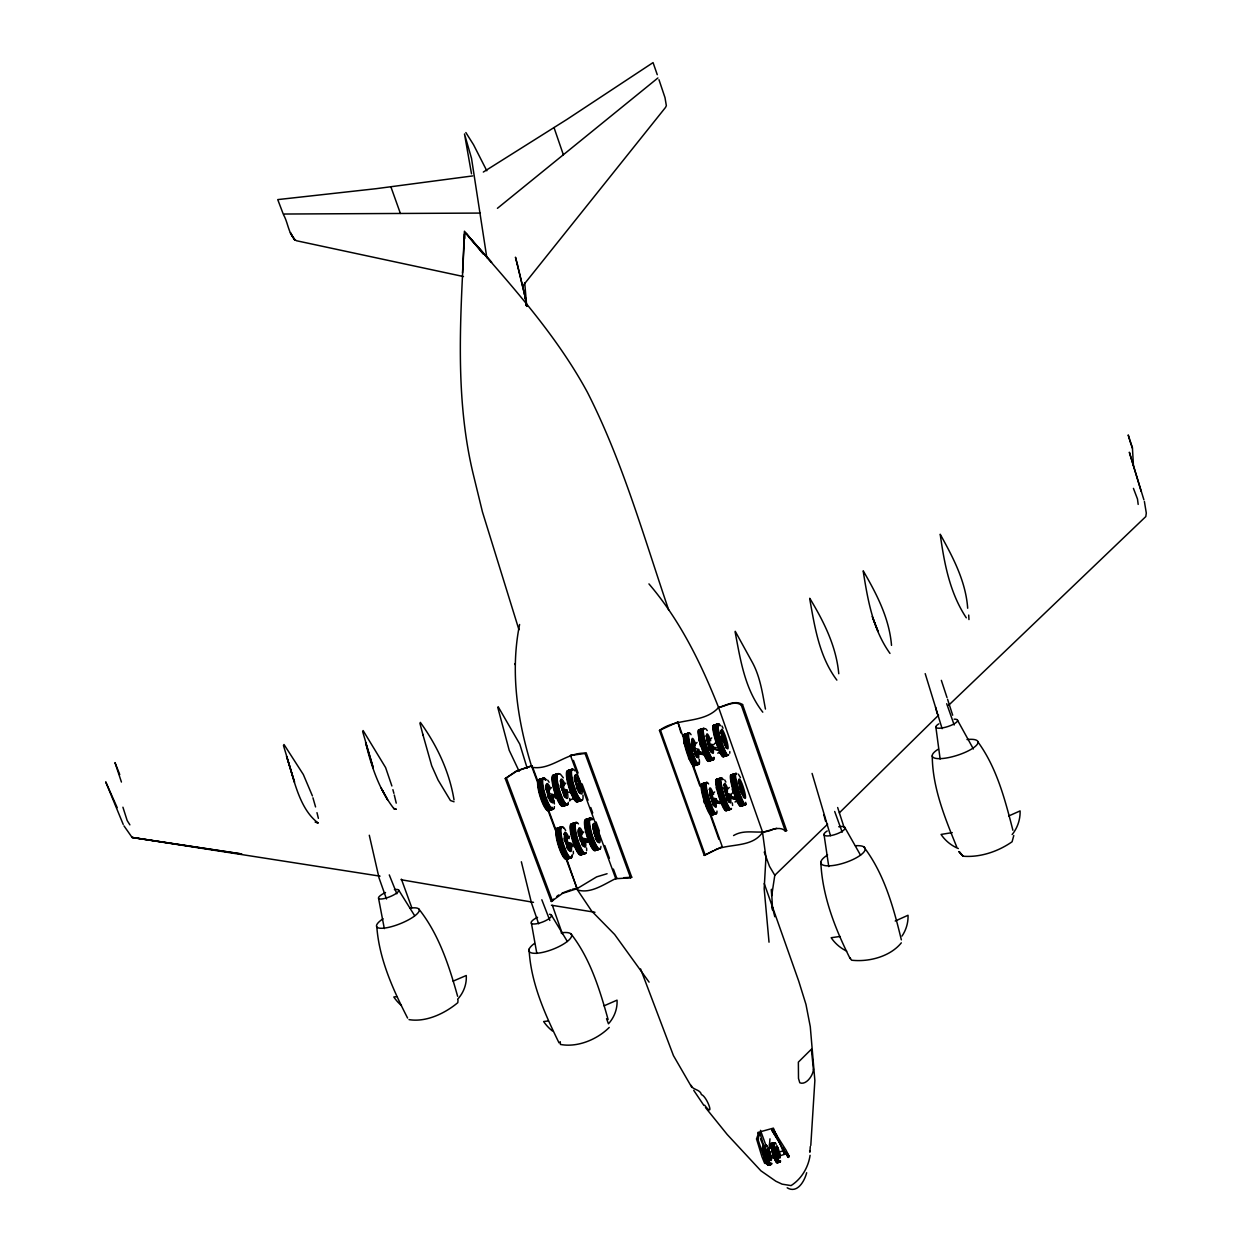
<?xml version="1.0" encoding="UTF-8"?>
<svg xmlns="http://www.w3.org/2000/svg" width="1252" height="1252" viewBox="0 0 1252 1252"><rect width="100%" height="100%" fill="white"/><g stroke="black" fill="none" stroke-linecap="round" stroke-linejoin="round"><path stroke-width="1.5" d="M932.255 755.864C932.474 787.633 944.9 817.838 956.7 846.853M1013.791 835.507L1012.086 841.767C998.079 851.563 980.253 857.573 963.085 856.227L959.11 851.657L963.085 856.227M729.76 753.235L729.822 751.607M649.084 982.131L614.638 934.477L591.664 911.049L577.469 889.922L566.702 858.888M462.536 272.936L464.429 231.197L483.256 254.093M464.727 238.443L464.57 233.905C460.783 313.642 454.288 394.896 473.053 473.397L482.458 511.943L518.954 629.756M457.997 1000.066L457.809 1002.664C444.804 1013.51 426.056 1022.43 409.013 1019.629M779.511 1155.94L784.456 1154.36L784.66 1151.746M810.279 1146.566L809.887 1152.216L809.606 1150.682M776.443 1148.35L777.007 1149.759M776.819 1150.885L776.772 1149.493L777.226 1150.729M777.351 1149.148L776.913 1147.896L776.96 1149.289M768.916 1157.192L768.055 1153.295M768.603 1151.558C767.053 1148.835 770.309 1153.671 768.305 1151.073M770.356 1147.552L769.417 1144.97L769.98 1138.835M767.899 1151.637C766.991 1148.053 769.417 1154.813 768.29 1151.543M810.795 1145.455L814.864 1080.507L810.279 1026.671L805.975 1004.433L798.745 981.192L764.236 883.583M571.444 754.94L570.489 755.488L615.796 878.716L630.585 877.808L631.728 877.229L586.343 753.266C566.843 751.529 551.256 770.778 531.865 767.257C517.577 721.23 509.971 672.246 519.596 624.466M514.838 664.515L514.948 663.607M531.865 767.257L532.084 765.739L516.466 770.903L505.26 778.587L551.303 901.487L562.571 893.349L577.125 888.638L596.672 876.869L607.079 873.724M827.635 824.176L774.8 875.273L771.686 895.79L771.482 889.311L772.594 910.22M691.214 1085.374C692.419 1090.116 700.15 1089.052 701.433 1094.624C706.926 1096.22 715.487 1119.679 704.673 1105.234M739.196 785.63C739.478 776.177 740.214 789.73 740.057 784.566M810.091 1155.314C808.276 1167.506 801.483 1178.93 791.045 1185.597L782.124 1184.157L775.911 1181.262L760.919 1170.823L727.193 1134.484L705.439 1107.519M727.459 798.103L728.288 800.419L727.835 799.48M727.068 790.591L727.568 791.045M725.8 792.892L725.049 787.445M724.595 786.506L725.002 789.402L724.235 788.29M119.754 774.565L114.981 762.593L121.428 782.046M713.765 801.233C712.122 798.291 715.174 807.884 714.063 802.861M725.377 743.86L726.676 745.91L725.784 743.391L725.111 744.345L724.517 742.123L726.144 746.051L725.08 741.92L725.69 745.91M710.964 798.792L711.527 799.277M710.713 793.737L709.884 791.42M719.947 753.219L719.477 752.749M722.028 734.392L722.576 734.814M709.602 792.766L710.322 795.536M711.167 748.915C712.263 753.438 709.712 745.754 711.136 749.212M710.009 748.148L710.745 750.918L710.51 749.103C713.03 755.003 708.209 743.015 710.526 748.226M707.803 739.791L707.396 738.57L708.069 741.137L707.067 737.021L707.537 737.991M695.768 750.981C697.833 761.482 696.347 749.604 695.674 753.454M693.138 744.33L694.124 745.676M695.846 752.765L693.577 747.882L692.888 742.53M693.984 744.643L691.824 741.7L692.779 744.408M1133.436 465.666L1132.434 447.762L1128.193 434.945L1129.523 439.624M758.618 1132.966L756.537 1138.96L761.983 1156.801L764.659 1163.327L766.005 1163.515L757.898 1139.163L759.964 1133.154L758.618 1132.966L759.244 1135.329M597.986 838.026C595.936 836.054 598.55 842.377 597.658 838.355M806.664 1172.733C804.598 1180.871 797.477 1193.97 787.179 1187.804M582.149 842.001L582.822 844.756L582.665 842.909M579.926 838.793L580.772 841.094L580.271 840.186M580.302 833.19C576.812 827.885 579.41 836.446 579.958 831.829M578.753 832.783L579.426 835.538L579.253 833.691M568.58 844.458L568.737 846.305M566.64 844.99L565.779 842.706L566.295 843.613M564.996 835.741L565.701 836.179M576.28 785.489L577.125 787.805L576.609 786.866M574.918 779.933L575.763 782.25L575.247 781.311M575.748 777.836L576.014 780.622L575.028 777.946L575.92 779.573M562.915 791.812L562.054 789.511L562.571 790.435M560.708 783.971L561.381 786.71M561.272 782.641L562.038 786.397L561.898 784.722M776.647 828.261L762.531 832.345C752.108 847.901 729.775 843.269 715.048 849.873M549.8 797.696L550.473 800.451L550.504 797.587L551.13 800.138L550.645 799.277M547.5 794.394L548.36 796.71L547.828 795.771M549.784 796.209L547.547 789.167M548.642 788.666C543.399 782.625 552.038 794.253 548.783 788.854C548 783.768 546.764 789.887 547.672 790.857M546.169 788.854L547.218 790.716M547.14 786.647L547.28 788.463M1138.178 504.415L1137.489 499.016L1133.436 488.374M733.562 835.553C746.395 827.901 760.48 835.679 773.016 829.34C777.132 828.229 782.14 827.65 785.333 831.093L786.647 830.639L742.561 704.563C735.206 699.68 726.003 705.455 718.585 707.49C703.405 724.313 676.894 717.255 659.475 730.448L704.25 855.398L722.247 846.634L710.479 813.643M901.315 942.85C890.188 956.622 868.825 962.193 851.579 960.206L849.998 957.717M522.851 285.863L665.532 107.406L666.346 105.669L665 97.64L658.975 79.721M609.223 1027.454C597.157 1039.536 577.454 1047.689 560.458 1044.45L560.192 1041.648M551.459 787.602L548.908 790.231L549.706 793.674L553.087 794.472M565.81 783.157L563.243 785.787L564.073 789.23L567.453 790.028M569.519 836.32L566.968 838.95L567.782 842.377L571.147 843.206M583.823 831.954L581.272 834.568L582.086 838.011L585.466 838.84M697.067 742.452L694.484 745.112L695.376 748.555L698.851 749.353M711.746 737.897L709.164 740.558L710.056 744.017L713.562 744.799L716.144 742.123M714.642 791.953L712.075 794.597L712.967 798.056L716.441 798.854M729.274 787.477L726.708 790.122L727.615 793.58L731.105 794.394L733.672 791.733M551.303 901.487L553.587 899.155M769.417 1144.97L771.373 1142.998L774.252 1143.624M769.291 1146.378L771.561 1144.218M769.197 1147.38L771.154 1145.423M769.135 1147.943L771.091 1145.971M769.041 1148.96L771.013 1146.988M769.401 1153.515L770.856 1152.043M505.26 778.587L516.919 771.06L532.084 765.739M938.577 715.189L839.341 812.845M948.625 705.283L1145.799 516.575L1146.3 513.085L1144.391 501.473M657.91 77.968L497.42 208.317M772.719 1129.038L786.053 1150.165L789.261 1156.551L788.212 1157.396L771.67 1129.899L772.719 1129.038L777.022 1135.611M774.565 1134.531L775.614 1133.67M556.655 896.557L558.721 894.945M615.796 878.716L616.72 878.121L613.386 869.06M483.319 172.056L566.984 119.394L653.059 62.6L657.269 74.713M704.25 855.398L713.437 850.703M659.475 730.448L677.817 721.981L683.044 736.645M616.72 878.121C604.888 883.568 590.975 894.241 577.469 889.922M570.489 755.488L586.343 753.266M895.211 921.034L908.029 915.259A32.223 29.359 -62.4 0 1 902.003 936.073M1008.721 815.975L1020.098 810.905A32.834 29.704 -67.9 0 1 1012.132 834.583M604.059 1005.826L617.048 1000.145A31.66 29.578 -47.3 0 1 608.456 1023.807L606.531 1018.674M453.099 981.145L466.26 975.496A31.77 29.97 -40 0 1 457.716 999.143M562.101 893.13L570.677 889.828M648.943 583.902C679.961 620.163 701.104 663.403 718.585 707.49C725.409 706.378 734.298 700.165 741.247 705.017L742.561 704.563M569.848 799.887L573.228 798.839M780.121 1151.73L783.22 1150.87M472.677 175.922L376.07 188.692L277.741 199.6L283.234 214.029L480.361 213.075M771.232 1158.147L773.846 1157.505M572.43 889.233L577.563 888.106M774.8 875.273L769.51 866.384L764.236 852.111M952.24 832.611L941.05 834.427A33.162 28.201 37.7 0 0 958.343 848.543M840.029 936.465L831.172 937.717A32.474 26.542 40.2 0 0 846.649 951.097M396.774 996.608L393.801 996.983A31.41 22.833 50.3 0 0 401.407 1005.512M548.282 1020.975L543.618 1021.522A31.535 23.6 47.3 0 0 552.398 1030.959M623.715 877.715L631.728 877.229M677.817 721.981L680.978 732.952M736.129 801.437L735.002 801.984M718.867 752.593L717.74 753.156M756.537 1138.96L757.898 1139.163M380.045 876.165L132.086 837.447L123.979 825.866M533.508 902.332L401.125 879.749M551.443 905.227L594.966 912.27M714.751 749.056L718.351 749.807M717.286 750.026L714.047 749.353L712.967 746.333M703.765 754.314L700.165 753.563L698.976 750.214M699.477 753.861L704.328 754.862M731.481 798.072L736.317 799.089M731.418 798.447L736.254 799.465M721.183 803.377L717.599 802.626L716.426 799.308M716.895 802.876L720.119 803.549M463.49 276.551L296.38 240.713C288.476 235.063 288.195 222.731 283.547 214.859M770.09 1155.439L772.249 1155.909M734.877 798.244L736.004 798.494M712.904 746.975L716.379 747.757M698.287 751.497L701.762 752.28M730.354 796.272L733.828 797.086M715.784 800.717L719.243 801.53M718.507 802L721.058 802.595M567.61 791.921L570.975 792.719M553.321 796.335L556.67 797.133M571.288 844.803L574.637 845.616M769.401 1156.269L768.415 1154.407M768.665 1155.111L768.305 1153.718M768.618 1153.264L768.493 1154.641M768.008 1153.702L767.992 1152.388M767.601 1150.885L767.82 1152.341M768.024 1150.823L768.227 1151.746M317.992 822.877C298.852 808.432 293.86 778.228 286.536 756.318L294.517 782.14L283.437 745.409M776.756 1149.962L776.365 1148.46M454.053 801.781L450.438 800.529L438.09 780.059L431.705 765.755L422.8 734.267M129.895 824.865L127.172 820.545L122.915 807.211M393.864 808.589C378.996 789.402 371.187 765.786 365.584 742.405L373.284 767.945L362.626 731.45M567.688 847.807L567.109 845.413M567.829 844.834L565.873 839.544M568.737 846.43C568.173 849.701 566.702 842.737 568.251 846.508M565.309 842.236L565.638 841.422M568.956 844.521L568.064 842.956M566.984 839.216L566.107 837.651M567.625 838.918C565.81 836.962 564.057 835.147 566.671 837.291C565.372 832.111 565.262 842.205 565.622 837.885M564.793 835.82L565.372 838.198L565.278 837.134M581.617 843.191L581.914 842.377M582.618 841.813L583.588 844.458L582.712 842.893M580.944 835.694L580.161 835.178L580.349 837.322L582.117 840.468L581.93 838.339M596.343 839.075L595.764 836.68M593.996 833.472L594.293 832.674M593.792 831.344L593.511 832.157M549.205 798.823L549.534 798.056M593.761 831.156L593.088 828.401L593.98 829.45M593.401 827.071L593.605 829.184M594.95 828.12C594.497 831.281 593.01 824.364 594.543 828.167M547.625 793.737L547.046 791.358M565.2 795.521C565.09 791.342 566.937 796.491 565.419 793.987M561.585 789.01L561.898 788.244M564.855 791.295L565.168 790.528M564.12 791.78L562.148 786.428L562.962 787.007M563.29 786.225L562.383 784.613M561.068 782.688L561.24 784.785M579.911 789.793L579.238 788.713L579.191 791.577L578.518 788.823L579.973 791.358L579.879 790.309L578.111 787.43L578.925 788.932M576.389 784.832L575.404 782.156L576.296 783.783M705.69 728.727L707.239 730.526M785.176 829.419L786.647 830.639M1132.403 448.232L1129.977 441.173M560.239 773.955L563.353 777.836M713.28 802.955L713.249 801.969L714.047 803.581M710.682 797.853L710.04 795.443M713.937 799.825L714.094 799.105M711.512 795.803L710.322 792.657L713.437 802.235M710.776 795.333L711.652 797.821L710.917 796.303M710.729 793.298L711.042 792.626M711.668 795.004L710.15 791.076L710.886 792.579M709.743 791.467L710.056 793.58M727.568 799.058L726.77 797.43M725.581 791.827L726.755 795.583C732.498 807.415 725.409 793.799 728.633 798.62M725.018 791.248L724.861 792.031M726.019 793.079L725.424 790.857M695.314 754.048L694.688 751.654M693.045 748.289L692.419 745.895L692.559 746.928M741.935 794.3L741.607 792.187M743.172 795.443L743.297 794.676M742.952 795.959L742.514 793.048M740.339 789.167L739.384 786.475L740.167 788.118M693.498 743.297L693.452 744.095L692.559 741.591M739.009 782.516L738.868 783.283M709.868 746.677L707.85 741.215L708.444 743.438M711.058 745.973L711.214 745.3M707.443 741.653L707.756 743.735M707.458 739.869L706.644 738.195M889.984 653.419C872.801 629.412 867.808 600.005 863.254 571.538M724.423 744.643L724.094 742.546M721.841 734.987L721.997 734.267M721.528 732.905L721.371 733.625M722.795 734.204L722.827 734.987L721.934 732.467L723.437 736.599L722.639 734.924M468.702 236.957L491.645 262.357L465.979 233.326C509.705 283.594 555.418 333.329 587.407 392.283C622.698 461.628 643.778 536.811 668.756 610.209M836.868 680.118C819.262 656.596 814.77 627.189 809.762 599.066M959.11 851.657L961.599 854.584M418.872 909.062C438.857 934.211 449.077 965.715 457.622 996.295M570.975 933.867C590.334 958.656 599.739 989.659 608.112 1019.566M863.598 846.681C884.225 873.567 893.521 907.403 901.346 939.845M977.968 741.982C996.827 767.852 1005.043 799.668 1012.884 830.232M738.351 774.159L740.464 777.633M762.797 712.185C744.815 689.226 740.433 659.914 735.159 632.119M771.67 1129.899L780.387 1143.655M693.733 1090.351L703.906 1105.453M284.001 744.486L303.344 774.55L312.421 795.943M789.261 1156.551L786.663 1152.513M788.212 1157.396L782.672 1147.74M691.84 1087.425L673.451 1055.624L640.601 968.954M547.703 780.121L549.096 782.265M363.096 730.526L385.616 767.601L391.876 785.974M465.854 132.555L473.522 144.7L486.809 170.773M398.637 890L414.631 915.666M420.343 722.357C437.058 745.597 449.327 771.498 454.022 799.84M551.209 914.852L567.375 941.504M498.139 706.676L519.783 744.142L527.186 768.243M735.237 631.29L752.687 663.012C760.23 677.238 762.515 693.42 765.442 709.055M850.124 958.594C835.084 928.655 822.329 896.041 820.827 862.299M407.589 1018.064C393.003 989.581 379.231 959.22 376.821 926.949M845.131 828.026L860.531 855.179M564.965 838.058L564.449 837.15L565.106 839.904M567.86 846.352L568.377 847.26M568.705 847.964L569.175 848.809L569.05 846.07L569.957 848.512L569.128 847.056M546.498 790.231L547.014 791.17M809.762 598.268C823.8 621.555 836.273 646.251 838.762 673.732M583.354 841.015L582.853 840.108L583.526 842.862M583.714 841.704C585.435 843.879 582.368 836.899 583.698 842.393M966.294 617.815C949.767 592.885 944.258 563.353 940.205 534.244C953.054 557.375 965.761 581.335 967.686 608.237M580.302 832.502C582.023 834.974 579.222 828.12 580.302 832.502C576.859 827.885 583.855 838.214 581.085 833.096M564.668 794.191L564.151 793.267L564.808 796.022M595.138 836.712L594.45 833.957L594.95 834.865M596.656 839.482L597.157 840.389L596.484 837.619M519.189 771.373L509.204 750.308L497.811 707.568M559.034 1042.869C544.62 1013.557 530.676 982.241 529.08 949.157M957.592 720.37L973.383 748.978M597.642 836.649L597.141 835.741L597.001 838.762L596.093 836.305L596.907 837.776M579.379 790.388L579.864 791.264L579.707 789.574M776.788 1151.277L776.6 1150.009M778.963 1155.314L779.151 1156.488L778.963 1155.314C779.62 1159.321 777.069 1151.511 777.868 1154.156M777.508 1153.515L778.9 1155.471M778.556 1155.408L778.478 1156.206M576.671 779.323C576.671 775.098 576.045 782.437 577.532 780.747M578.393 782.469C577.861 788.103 579.238 777.789 578.737 783.095M579.739 787.977L579.222 787.054L579.394 788.854M580.083 788.619C581.836 790.888 578.721 783.768 580.083 789.355M777.32 1149.508C775.724 1147.896 778.603 1150.306 777.429 1149.226M863.191 570.771C876.635 593.949 889.296 618.206 891.518 645.375M381.187 788.056L387.541 799.715L382.142 789.777M724.705 779.918L725.878 782.093M721.888 725.972L723.061 728.241M713.64 802L714.031 803.064M712.92 802.109L713.75 804.426L712.701 800.732M713.186 803.956L713.656 804.879M693.921 749.776L693.436 748.821L693.702 750.621M695.345 752.687L696.065 755.457L695.596 754.486M693.138 744.032L692.7 743.125L693.373 745.691M692.45 744.204L691.98 743.25L692.7 746.02M696.722 752.546C698.256 755.175 695.58 748.164 696.722 752.546A8.952 1.409 72.8 0 1 696.879 757.069M725.565 788.087C725.534 784.754 724.845 788.838 725.644 790.748M728.883 797.43C730.354 799.965 727.709 793.032 728.883 797.43A8.936 1.346 72.9 0 0 728.32 795.177M728.758 798.385C729.165 801.593 729.149 798.839 727.349 796.256M724.971 791.061L724.141 788.729M706.676 738.696L707.505 741.043M710.87 747.413L710.4 746.458L710.682 748.258M706.942 740.495L707.396 741.466M708.616 745.222L708.147 744.267L708.882 747.037M743.359 793.94L742.937 793.064L743.625 795.63L742.53 791.389L742.624 794.018M740.402 789.386L741.137 792.156L740.699 791.217M723.155 741.497L723.625 742.467M739.509 783.846C741.09 787.038 739.76 778.337 740.104 784.456M721.668 735.926L722.122 736.896L721.856 735.096M722.873 739.697L723.703 742.06M725.19 744.564L724.72 743.594L725.002 745.394M389.278 874.913L396.853 893.787M117.187 807.618L105.7 781.858L123.212 824.411M784.456 1154.36L773.407 1128.13L757.82 1132.465L758.9 1135.11M541.819 899.75L549.831 920.439M760.402 1138.741L763.219 1145.439M834.693 811.484L842.205 832.173M946.7 703.718L954.196 725.002M873.02 618.613L878.137 631.603L872.206 616.516M386.492 898.983L379.074 878.043L369.293 835.24M506.497 778.243L552.539 901.158M400.405 213.466L390.859 186.736M548.079 789.042L548.971 790.654L548.892 789.621M568.424 847.244L569.316 848.809L569.222 847.745M549.049 796.726C550.99 802.078 549.675 794.472 549.425 797.305M532.757 767.554L537.515 780.34M548.376 809.574L556.514 831.484M531.615 766.208L537.718 782.641M547.907 810.06L555.387 830.154M565.575 857.573L577.125 888.638M586.515 838.95L587.72 842.236M586.061 839.482L587.157 842.424M562.211 783.799C558.658 778.9 566.217 789.856 563.103 784.425M580.365 833.284L581.257 834.865L581.163 833.801M582.337 838.605L583.213 840.17L583.119 839.106M581.429 841.047C583.401 846.462 582.023 838.777 581.836 841.673M563.572 794.378C561.444 787.586 566.233 798.009 563.791 792.86M554.401 794.942L555.622 798.26M571.882 843.801L572.978 846.743M567.547 837.932L566.733 836.477L566.812 837.463M568.768 842.768L569.597 844.208L569.519 843.222M573.432 760.371L578.095 773.047M582.086 783.924L588.08 800.216M590.741 807.477L592.744 812.908M596.077 821.969L599.395 831.015M604.732 845.507L609.395 858.199M594.669 828.918L595.545 830.499L595.436 829.434M597.032 838.511L597.908 840.092L597.799 839.028M577.782 787.821L578.361 790.215L577.375 787.539M585.185 753.814L630.585 877.808M538.642 923.788L531.458 902.864L521.348 861.767M401.391 879.123L411.783 907.7M778.541 1152.325L778.572 1153.264L777.523 1149.852L778.462 1152.529M776.819 1151.402C778.118 1152.779 777.085 1151.903 776.756 1152.09M760.48 1130.337L766.161 1146.003M769.354 1154.86L769.698 1154.939A5.446 0.939 74.5 0 1 770.324 1159.962A5.446 0.939 74.5 0 1 768.196 1155.831M770.136 1157.881L767.977 1154.516M769.542 1157.521C771.545 1160.651 769.401 1152.685 769.855 1157.599M660.508 730.307L705.283 855.319M693.498 765.974L700.682 786.146M692.747 765.927L699.931 786.084M710.369 815.412L718.867 839.231M709.133 740.527L708.538 738.32L709.43 740.824M728.101 794.128L728.82 795.63L728.68 794.644M708.616 740.104C706.018 732.123 708.147 742.123 707.975 738.586M707.959 739.462L708.444 740.824M709.884 744.909L710.698 746.583L710.541 745.535M706.817 737.475L707.302 738.821M724.36 787.007L724.83 788.337M724.204 787.774L725.064 790.622M709.383 747.115L710.009 749.51L709.211 747.835M726.927 796.663L727.396 798.009M711.59 793.205C713.108 797.446 711.355 790.168 711.59 793.205A8.921 1.409 73 0 0 709.18 789.386M712.779 798.776L713.577 800.388L713.421 799.339M712.764 802.469L711.965 800.842L712.591 803.252M563.353 154.747L554.01 127.563M722.654 738.445L721.856 736.771L722.498 739.165M730.949 794.879L732.138 798.197M718.585 707.49L762.781 832.674M741.247 705.017L785.333 831.093M552.382 905.384L562.367 933.929M812.078 773.423L830.483 835.679M941.347 680.352L947.013 697.567M925.197 673.639L942.13 728.68M837.651 807.509L844.145 827.588M947.576 699.289L952.678 715.205M763.908 1146.253L759.964 1133.154M1141.135 491.332L1129.335 452.222L1143.89 499.798M312.937 797.79L315.567 806.945M392.893 789.652L393.895 793.345M736.426 800.419L736.739 801.609M823.847 814.755L825.584 821.281M726.536 796.194L725.722 793.862L725.988 795.709M419.921 723.265L423.019 735.112M769.244 1153.608L768.759 1152.263L768.947 1153.53M769.354 1156.645L768.9 1155.408L769.792 1157.803M935.557 707.145L937.263 713.859M316.975 812.642L318.384 818.338M774.785 916.714L772.108 905.806L772.359 909.249M702.701 752.562L702.967 753.657M594.262 827.447L594.418 830.843L594.262 829.137M576.28 780.262C576.389 783.079 575.435 779.198 576.64 779.12C579.019 784.425 577.782 777.727 577.438 779.965M565.043 793.298L564.887 791.483L565.481 795.709L565.528 794.754M569.097 845.366L568.518 849.106L567.672 846.822M551.428 798.213C549.972 792.093 550.426 802.172 551.209 799.183M394.286 794.973L396.242 803.142M471.503 173.793L464.492 133.98L471.503 158.253L486.825 257.662M378.589 898.466L384.317 928.593M531.443 923.381L536.842 953.492M526.842 306.286L524.588 293.954L526.716 306.411L524.729 282.842M741.294 791.89L741.466 792.954M728.007 794.879L728.163 795.943M725.315 787.868L725.471 788.932M725.487 792.594L725.644 793.658M707.943 741.247L708.256 743.328M824.004 834.364L828.761 866.587M696.503 754.252L696.66 755.3L695.095 751.231M762.531 832.345L765.942 857.26L764.174 888.732L769.025 942.193M935.854 727.021L940.142 759.025M732.31 802.908L732.592 805.443M597.329 834.051C600.741 838.151 593.777 830.373 597.392 834.74M579.426 785.333C582.728 789.511 575.983 781.655 579.504 786.1M581.022 840.796L581.116 841.86M579.864 836.352C583.322 840.436 576.28 832.69 579.942 837.056M565.826 790.309L565.528 791.014A8.874 1.909 72.9 0 1 565.153 797.43M564.621 793.142L564.715 794.191M561.553 784.034L561.647 785.067M561.804 787.477C563.65 790.92 561.647 786.193 561.084 787.664M565.528 840.734C567.359 843.958 565.356 839.544 564.824 840.921M525.996 305.363L525.746 300.543M548.626 796.444L548.705 797.493M968.704 615.061L968.954 619.568M573.322 851.313L573.385 853.88M569.66 798.494L569.723 801.014M699.211 759.213A16.479 2.614 72.8 0 1 696.081 761.059A16.479 2.614 72.8 0 1 689.116 740.026A16.479 2.614 72.8 0 1 691.073 734.689M694.703 765.035A16.464 2.645 72.8 0 1 686.769 750.652A16.464 2.645 72.8 0 1 685.345 734.689M695.173 764.894A16.464 2.629 72.8 0 1 687.238 750.511A16.464 2.629 72.8 0 1 685.799 734.548M693.749 765.895A16.464 2.645 72.8 0 1 685.689 748.727A16.464 2.645 72.8 0 1 684.875 734.83M695.627 764.753A16.464 2.629 72.8 0 1 687.708 750.355A16.464 2.629 72.8 0 1 686.268 734.408M696.096 764.596A16.464 2.629 72.8 0 1 688.177 750.214A16.464 2.629 72.8 0 1 686.738 734.267M698.413 763.892A16.479 2.614 72.8 0 1 690.509 749.494A16.479 2.614 72.8 0 1 689.054 733.531M698.882 763.736A16.479 2.614 72.8 0 1 690.979 749.338A16.479 2.614 72.8 0 1 689.508 733.39M697.489 764.174A16.479 2.614 72.8 0 1 689.57 749.776A16.479 2.614 72.8 0 1 688.115 733.828M698.068 762.28A16.479 2.614 72.8 0 1 690.697 751.685A16.479 2.614 72.8 0 1 688.584 733.688M696.566 764.456A16.464 2.629 72.8 0 1 688.647 750.073A16.464 2.629 72.8 0 1 687.192 734.11M697.02 764.315A16.464 2.629 72.8 0 1 689.101 749.917A16.464 2.629 72.8 0 1 687.661 733.969M697.661 750.292A10.235 1.612 72.7 0 1 697.207 756.818A10.235 1.612 72.7 0 1 692.137 741.513A10.235 1.612 72.7 0 1 695.236 742.952M696.441 756.865A8.952 1.409 72.8 0 1 694.359 753.094M693.592 751.059A8.952 1.409 72.8 0 1 692.857 748.837M692.215 746.615A8.952 1.409 72.8 0 1 691.714 744.502M691.605 739.948A8.952 1.409 72.8 0 1 694.109 743.954M689.32 759.26A10.219 1.643 72.8 0 1 688.506 757.789M684.234 743.938A10.219 1.643 72.8 0 1 684.093 742.311M723.546 756.13A16.511 2.441 72.7 0 1 715.847 741.638A16.511 2.441 72.7 0 1 714.141 725.737M728.226 754.69A16.511 2.394 72.7 0 1 719.931 738.132A16.511 2.394 72.7 0 1 719.869 725.753M727.756 754.846A16.511 2.41 72.7 0 1 720.072 740.339A16.511 2.41 72.7 0 1 718.335 724.423M728.68 754.549A16.511 2.394 72.7 0 1 720.401 737.991A16.511 2.394 72.7 0 1 720.323 725.597M727.287 754.987A16.511 2.41 72.7 0 1 720.26 742.53A16.511 2.41 72.7 0 1 717.099 724.157M726.379 755.832A16.511 2.41 72.7 0 1 719.133 740.621A16.511 2.41 72.7 0 1 716.629 724.298M724.485 755.848A16.511 2.426 72.7 0 1 716.786 741.356A16.511 2.426 72.7 0 1 715.08 725.44M724.016 755.989A16.511 2.426 72.7 0 1 716.316 741.497A16.511 2.426 72.7 0 1 714.61 725.581M725.424 755.566A16.511 2.426 72.7 0 1 717.725 741.059A16.511 2.426 72.7 0 1 716.019 725.158M724.955 755.707A16.511 2.426 72.7 0 1 717.255 741.2A16.511 2.426 72.7 0 1 715.549 725.299M726.348 755.269A16.511 2.41 72.7 0 1 718.664 740.777A16.511 2.41 72.7 0 1 716.942 724.861M725.894 755.41A16.511 2.426 72.7 0 1 718.194 740.918A16.511 2.426 72.7 0 1 716.473 725.002M720.823 733.547A8.983 1.299 72.7 0 1 722.388 732.655A8.983 1.299 72.7 0 1 726.176 744.079A8.983 1.299 72.7 0 1 725.268 747.006M722.341 739.713A8.983 1.299 72.7 0 1 721.684 737.475M719.399 751.059A10.251 1.518 72.7 0 1 718.742 750.167M714.094 757.35A16.495 2.504 72.7 0 1 706.879 746.677A16.495 2.504 72.7 0 1 704.61 728.695M709.446 758.775A16.479 2.535 72.7 0 1 702.184 748.133A16.479 2.535 72.7 0 1 699.962 730.151M709.915 758.634A16.495 2.535 72.7 0 1 702.654 747.976A16.495 2.535 72.7 0 1 700.431 729.994M708.882 760.653A16.479 2.535 72.7 0 1 701.057 746.223A16.479 2.535 72.7 0 1 699.492 730.292M710.369 758.493A16.495 2.535 72.7 0 1 703.123 747.835A16.495 2.535 72.7 0 1 700.885 729.853M710.745 760.089A16.495 2.52 72.7 0 1 702.935 745.644A16.495 2.52 72.7 0 1 701.355 729.713M713.155 757.632A16.495 2.504 72.7 0 1 705.94 746.959A16.495 2.504 72.7 0 1 703.671 728.993M713.624 757.491A16.495 2.504 72.7 0 1 706.41 746.818A16.495 2.504 72.7 0 1 704.14 728.836M712.138 759.651A16.495 2.52 72.7 0 1 704.344 745.206A16.495 2.52 72.7 0 1 702.748 729.274M712.607 759.51A16.495 2.52 72.7 0 1 704.813 745.065A16.495 2.52 72.7 0 1 703.217 729.133M711.199 759.948A16.495 2.52 72.7 0 1 703.405 745.503A16.495 2.52 72.7 0 1 701.824 729.572M711.668 759.792A16.495 2.52 72.7 0 1 703.874 745.347A16.495 2.52 72.7 0 1 702.278 729.415M712.278 745.769A10.235 1.549 72.7 0 1 711.668 751.842A10.235 1.549 72.7 0 1 706.707 735.8A10.235 1.549 72.7 0 1 710.729 740.73M700.619 746.427A10.235 1.581 72.7 0 1 699.884 743.876M699.305 741.466A10.235 1.581 72.7 0 1 698.929 739.384M711.715 749.776A8.967 1.362 72.7 0 1 710.541 751.56M709.837 750.261A8.967 1.362 72.7 0 1 709.086 748.539M705.94 736.692A8.967 1.362 72.7 0 1 708.726 739.416M710.87 745.863A8.967 1.362 72.7 0 1 711.371 747.945M728.664 801.843A8.936 1.346 72.9 0 1 728.101 801.123M727.412 799.871A8.936 1.346 72.9 0 1 726.676 798.181M723.562 785.333A8.936 1.346 72.9 0 1 726.958 790.779M729.18 799.12A8.936 1.346 72.9 0 1 729.071 802M716.958 811.061A16.417 2.582 73 0 1 712.842 808.839A16.417 2.582 73 0 1 706.613 788.635A16.417 2.582 73 0 1 708.601 783.987M712.247 814.285A16.417 2.614 73 0 1 704.5 800.388A16.417 2.614 73 0 1 702.92 784.049M712.701 814.144A16.417 2.614 73 0 1 704.954 800.231A16.417 2.614 73 0 1 703.374 783.908M711.778 814.426A16.417 2.614 73 0 1 704.031 800.529A16.417 2.614 73 0 1 702.45 784.19M712.717 814.817A16.417 2.598 73 0 1 704.813 798.04A16.417 2.598 73 0 1 703.843 783.768M713.64 813.863A16.417 2.598 73 0 1 705.893 799.95A16.417 2.598 73 0 1 704.297 783.627M715.941 813.158A16.417 2.582 73 0 1 708.225 799.245A16.417 2.582 73 0 1 706.613 782.923M716.41 813.017A16.417 2.582 73 0 1 708.695 799.105A16.417 2.582 73 0 1 707.067 782.782M715.017 813.44A16.417 2.598 73 0 1 707.286 799.527A16.417 2.598 73 0 1 705.69 783.204M715.487 813.299A16.417 2.582 73 0 1 707.756 799.386A16.417 2.582 73 0 1 706.144 783.063M714.094 813.722A16.417 2.598 73 0 1 707.02 801.843A16.417 2.598 73 0 1 703.968 783.173M714.563 813.581A16.417 2.598 73 0 1 707.474 801.703A16.417 2.598 73 0 1 704.422 783.032M715.158 799.512A10.188 1.596 72.9 0 1 714.563 805.897A10.188 1.596 72.9 0 1 709.634 789.934A10.188 1.596 72.9 0 1 713.609 794.504M704.422 803.08A10.188 1.628 73 0 1 703.593 800.576M713.452 805.584A8.921 1.409 73 0 1 712.748 804.332M713.75 799.621A8.921 1.409 73 0 1 714.454 806.46M740.996 805.537A16.448 2.41 72.9 0 1 733.469 791.53A16.448 2.41 72.9 0 1 731.622 775.238M745.691 802.313A16.448 2.379 72.9 0 1 738.821 792.14A16.448 2.379 72.9 0 1 736.27 773.814M745.19 804.269A16.448 2.379 72.9 0 1 737.694 790.247A16.448 2.379 72.9 0 1 735.8 773.955M746.114 803.987A16.448 2.379 72.9 0 1 738.633 789.965A16.448 2.379 72.9 0 1 736.739 773.673M744.721 804.41A16.448 2.379 72.9 0 1 737.225 790.388A16.448 2.379 72.9 0 1 735.347 774.112M744.251 804.551A16.448 2.379 72.9 0 1 736.755 790.528A16.448 2.379 72.9 0 1 734.877 774.252M741.528 806.053A16.448 2.41 72.9 0 1 733.797 789.183A16.448 2.41 72.9 0 1 732.561 774.957M741.466 805.396A16.448 2.41 72.9 0 1 733.938 791.389A16.448 2.41 72.9 0 1 732.091 775.098M742.859 804.973A16.448 2.394 72.9 0 1 734.736 788.901A16.448 2.394 72.9 0 1 734.517 776.052M742.389 805.114A16.448 2.394 72.9 0 1 734.267 789.042A16.448 2.394 72.9 0 1 734.048 776.193M743.798 804.692A16.448 2.394 72.9 0 1 736.286 790.669A16.448 2.394 72.9 0 1 734.408 774.393M743.328 804.833A16.448 2.394 72.9 0 1 735.816 790.81A16.448 2.394 72.9 0 1 733.954 774.534M739.885 789.48A8.952 1.283 72.9 0 1 739.243 787.242M738.367 783.267A8.952 1.283 72.9 0 1 741.56 786.303A8.952 1.283 72.9 0 1 743.328 797.367M735.503 798.353A10.219 1.502 72.9 0 1 734.658 796.428M732.952 791.608A10.219 1.502 72.9 0 1 732.217 789.057M731.481 808.432A16.433 2.473 72.9 0 1 723.265 792.406A16.433 2.473 72.9 0 1 723.171 779.527M726.833 809.841A16.433 2.504 72.9 0 1 719.853 797.931A16.433 2.504 72.9 0 1 716.707 779.26M727.302 809.7A16.433 2.504 72.9 0 1 719.665 795.74A16.433 2.504 72.9 0 1 717.944 779.433M726.379 809.981A16.433 2.52 72.9 0 1 718.742 796.037A16.433 2.52 72.9 0 1 717.02 779.73M727.772 809.559A16.433 2.504 72.9 0 1 720.135 795.599A16.433 2.504 72.9 0 1 718.413 779.292M728.226 809.418A16.433 2.504 72.9 0 1 720.604 795.458A16.433 2.504 72.9 0 1 718.867 779.151M730.558 808.714A16.433 2.488 72.9 0 1 723.593 796.788A16.433 2.488 72.9 0 1 720.416 778.118M731.011 808.573A16.433 2.473 72.9 0 1 724.063 796.648A16.433 2.473 72.9 0 1 720.886 777.977M721.653 778.306A16.433 2.473 72.9 0 1 722.701 779.667M729.619 808.995A16.433 2.488 72.9 0 1 722.013 795.036A16.433 2.488 72.9 0 1 720.26 778.728M730.088 808.855A16.433 2.488 72.9 0 1 722.482 794.895A16.433 2.488 72.9 0 1 720.729 778.587M728.695 809.277A16.433 2.488 72.9 0 1 721.074 795.317A16.433 2.488 72.9 0 1 719.337 779.01M729.165 809.136A16.433 2.488 72.9 0 1 721.543 795.177A16.433 2.488 72.9 0 1 719.806 778.869M729.728 795.067A10.204 1.534 72.9 0 1 729.462 801.843A10.204 1.534 72.9 0 1 724.423 786.616A10.204 1.534 72.9 0 1 727.302 787.758M716.551 789.01A10.204 1.565 72.9 0 1 716.379 787.351M838.73 826.743A11.096 3.302 -18.7 0 1 843.645 830.217A11.096 3.302 -18.7 0 1 827.995 835.929A11.096 3.302 -18.7 0 1 827.228 830.952M855.476 845.742A23.319 7.199 -18.6 0 1 860.547 855.116A23.319 7.199 -18.6 0 1 828.182 865.852A23.319 7.199 -18.6 0 1 827.603 854.975M954.134 719.164A11.393 3.052 -17.8 0 1 954.681 723.531A11.393 3.052 -17.8 0 1 939.282 728.241A11.393 3.052 -17.8 0 1 938.797 723.859M966.998 739.541A23.929 6.683 -17.7 0 1 973.806 747.569A23.929 6.683 -17.7 0 1 940.643 758.634A23.929 6.683 -17.7 0 1 938.452 749.072M577.72 801.108A16.323 3.459 72.9 0 1 568.877 787.164A16.323 3.459 72.9 0 1 568.518 771.029M582.274 799.699A16.323 3.427 72.9 0 1 573.479 785.74A16.323 3.427 72.9 0 1 573.072 769.604M581.82 799.84A16.323 3.427 72.9 0 1 573.009 785.88A16.323 3.427 72.9 0 1 572.618 769.745M582.962 795.098A16.323 3.427 72.9 0 1 578.784 797.258A16.323 3.427 72.9 0 1 571.788 776.459A16.323 3.427 72.9 0 1 574.809 770.841M581.366 799.981A16.323 3.427 72.9 0 1 572.555 786.021A16.323 3.427 72.9 0 1 572.164 769.886M580.897 800.122A16.323 3.427 72.9 0 1 572.101 786.162A16.323 3.427 72.9 0 1 571.71 770.027M578.627 800.826A16.323 3.443 72.9 0 1 569.801 786.882A16.323 3.443 72.9 0 1 569.425 770.731M578.174 800.967A16.323 3.459 72.9 0 1 569.347 787.023A16.323 3.459 72.9 0 1 568.971 770.888M579.535 800.544A16.323 3.443 72.9 0 1 570.724 786.585A16.323 3.443 72.9 0 1 570.349 770.449M579.081 800.685A16.323 3.443 72.9 0 1 570.255 786.726A16.323 3.443 72.9 0 1 569.895 770.59M579.754 801.045A16.323 3.443 72.9 0 1 571.037 784.253A16.323 3.443 72.9 0 1 571.256 770.168M579.989 800.404A16.323 3.443 72.9 0 1 571.178 786.444A16.323 3.443 72.9 0 1 570.802 770.309M574.637 780.81A8.874 1.862 72.9 0 1 576.405 777.445A8.874 1.862 72.9 0 1 580.537 789.746A8.874 1.862 72.9 0 1 578.064 790.998M577.235 789.323A8.874 1.862 72.9 0 1 576.436 787.32M554.417 806.601A16.292 3.615 72.9 0 1 548.939 804.363A16.292 3.615 72.9 0 1 542.805 784.284A16.292 3.615 72.9 0 1 546.216 779.73M553.947 800.56A16.292 3.615 72.9 0 1 554.386 803.925M549.518 809.809A16.276 3.646 72.9 0 1 540.473 795.959A16.276 3.646 72.9 0 1 540.363 779.777M549.972 809.668A16.276 3.646 72.9 0 1 541.584 797.837A16.276 3.646 72.9 0 1 539.737 779.323M549.065 809.934A16.276 3.646 72.9 0 1 540.019 796.1A16.276 3.646 72.9 0 1 539.909 779.918M550.426 809.528A16.276 3.646 72.9 0 1 541.38 795.677A16.276 3.646 72.9 0 1 541.271 779.495M550.88 809.387A16.276 3.646 72.9 0 1 541.85 795.536A16.276 3.646 72.9 0 1 541.725 779.354M553.149 808.682A16.292 3.631 72.9 0 1 543.54 792.782A16.292 3.631 72.9 0 1 545.324 780.012M553.603 808.542A16.292 3.615 72.9 0 1 543.994 792.641A16.292 3.615 72.9 0 1 545.778 779.871M552.242 808.964A16.276 3.631 72.9 0 1 543.212 795.114A16.276 3.631 72.9 0 1 543.086 778.932M552.695 808.823A16.276 3.631 72.9 0 1 543.681 794.973A16.276 3.631 72.9 0 1 543.54 778.791M551.694 807.446A16.276 3.631 72.9 0 1 542.945 797.414A16.276 3.631 72.9 0 1 542.179 779.213M552.148 807.305A16.276 3.631 72.9 0 1 543.415 797.274A16.276 3.631 72.9 0 1 542.632 779.073M552.758 795.145A10.11 2.238 72.9 0 1 551.381 801.859A10.11 2.238 72.9 0 1 546.295 786.757A10.11 2.238 72.9 0 1 550.317 787.899M551.303 795.239A8.858 1.972 72.9 0 1 549.284 799.903M548.439 798.228A8.858 1.972 72.9 0 1 547.625 796.225M545.856 789.73A8.858 1.972 72.9 0 1 546.216 785.082A8.858 1.972 72.9 0 1 549.158 788.901M563.369 805.537A16.292 3.553 72.9 0 1 554.433 791.64A16.292 3.553 72.9 0 1 554.198 775.473M568.267 802.329A16.307 3.521 72.9 0 1 559.66 792.234A16.307 3.521 72.9 0 1 558.752 774.065M567.469 804.269A16.307 3.521 72.9 0 1 558.564 790.356A16.307 3.521 72.9 0 1 558.298 774.205M568.377 803.987A16.307 3.521 72.9 0 1 559.472 790.075A16.307 3.521 72.9 0 1 559.206 773.924M567.015 804.41A16.307 3.521 72.9 0 1 558.095 790.497A16.307 3.521 72.9 0 1 557.829 774.346M566.561 804.551A16.307 3.537 72.9 0 1 557.641 790.638A16.307 3.537 72.9 0 1 557.375 774.487M563.572 806.038A16.292 3.553 72.9 0 1 554.761 789.308A16.292 3.553 72.9 0 1 555.106 775.191M563.823 805.396A16.292 3.553 72.9 0 1 554.886 791.499A16.292 3.553 72.9 0 1 554.652 775.332M565.2 804.973A16.307 3.537 72.9 0 1 556.264 791.061A16.307 3.537 72.9 0 1 556.013 774.91M564.73 805.114A16.292 3.537 72.9 0 1 555.81 791.201A16.292 3.537 72.9 0 1 555.559 775.051M566.107 804.692A16.307 3.537 72.9 0 1 557.187 790.779A16.307 3.537 72.9 0 1 556.921 774.628M565.654 804.833A16.307 3.537 72.9 0 1 556.717 790.92A16.307 3.537 72.9 0 1 556.467 774.769M564.449 796.71A8.874 1.909 72.9 0 1 563.65 795.458M560.661 787.383A8.874 1.909 72.9 0 1 560.223 785.27M560.16 781.029A8.874 1.909 72.9 0 1 563.447 784.472M567.046 790.716A10.126 2.175 72.9 0 1 565.747 797.43A10.126 2.175 72.9 0 1 560.661 782.297A10.126 2.175 72.9 0 1 564.605 783.47M777.304 1162.639A10.016 1.706 74.5 0 1 772.86 1153.984A10.016 1.706 74.5 0 1 771.905 1143.561M780.293 1161.011A10.016 1.69 74.5 0 1 775.645 1153.217A10.016 1.69 74.5 0 1 775.254 1143.248M780.012 1161.089A10.016 1.69 74.5 0 1 775.364 1153.295A10.016 1.69 74.5 0 1 774.988 1143.326M780.575 1160.948A10.016 1.69 74.5 0 1 777.648 1158.194A10.016 1.69 74.5 0 1 774.409 1145.783A10.016 1.69 74.5 0 1 776.24 1144.265M777.022 1145.893A10.016 1.69 74.5 0 1 777.836 1147.959M779.339 1152.842A10.016 1.69 74.5 0 1 779.918 1155.314M779.746 1161.167A10.016 1.69 74.5 0 1 775.098 1153.374A10.016 1.69 74.5 0 1 774.706 1143.405M779.464 1161.246A10.016 1.69 74.5 0 1 774.816 1153.452A10.016 1.69 74.5 0 1 774.425 1143.483M777.868 1162.482A10.016 1.69 74.5 0 1 773.063 1152.576A10.016 1.69 74.5 0 1 773.032 1143.874M777.586 1162.56A10.016 1.706 74.5 0 1 773.126 1153.906A10.016 1.706 74.5 0 1 772.187 1143.483M778.619 1161.48A10.016 1.69 74.5 0 1 773.971 1153.671A10.016 1.69 74.5 0 1 773.595 1143.718M778.353 1161.559A10.016 1.69 74.5 0 1 773.689 1153.749A10.016 1.69 74.5 0 1 773.313 1143.796M778.9 1161.402A10.016 1.69 74.5 0 1 774.252 1153.593A10.016 1.69 74.5 0 1 773.877 1143.639M776.271 1150.698A5.446 0.923 74.5 0 1 776.678 1147.474A5.446 0.923 74.5 0 1 779.104 1154.767A5.446 0.923 74.5 0 1 778.274 1156.723M777.852 1155.846A5.446 0.923 74.5 0 1 776.976 1153.421M774.346 1158.476A6.213 1.064 74.5 0 1 772.406 1153.123M771.78 1150.165A6.213 1.064 74.5 0 1 771.78 1147.552M771.811 1163.358A10 1.722 74.5 0 1 768.838 1160.62A10 1.722 74.5 0 1 765.629 1148.209A10 1.722 74.5 0 1 767.507 1146.676M768.29 1148.303A10 1.722 74.5 0 1 769.104 1150.385M770.606 1155.252A10 1.722 74.5 0 1 771.185 1157.709M769.041 1164.11A10 1.737 74.6 0 1 764.33 1156.332A10 1.737 74.6 0 1 764.017 1146.362M769.307 1164.047A10 1.737 74.6 0 1 764.612 1156.253A10 1.737 74.6 0 1 764.299 1146.284M768.759 1164.188A10 1.737 74.6 0 1 764.424 1157.662A10 1.737 74.6 0 1 763.157 1145.987M769.589 1163.969A10 1.737 74.6 0 1 764.894 1156.175A10 1.737 74.6 0 1 764.565 1146.206M769.87 1163.89A10 1.737 74.6 0 1 765.175 1156.112A10 1.737 74.6 0 1 764.847 1146.128M771.263 1163.499A10 1.722 74.5 0 1 766.568 1155.721A10 1.722 74.5 0 1 766.24 1145.752M771.529 1163.437A10 1.722 74.5 0 1 768.556 1160.698A10 1.722 74.5 0 1 765.348 1148.287A10 1.722 74.5 0 1 767.226 1146.754M768.008 1148.381A10 1.722 74.5 0 1 768.838 1150.447M770.7 1163.656A10 1.722 74.5 0 1 766.005 1155.878A10 1.722 74.5 0 1 765.676 1145.909M770.982 1163.577A10 1.722 74.5 0 1 766.287 1155.799A10 1.722 74.5 0 1 765.958 1145.83M770.152 1163.812A10 1.722 74.6 0 1 765.457 1156.034A10 1.722 74.6 0 1 765.128 1146.049M770.7 1154.845A6.213 1.064 74.5 0 1 770.434 1159.853A6.213 1.064 74.5 0 1 767.57 1149.774A6.213 1.064 74.5 0 1 770.262 1153.28M767.492 1153.123A5.446 0.939 74.5 0 1 767.492 1149.493A5.446 0.939 74.5 0 1 769.495 1153.624M765.567 1160.886A6.213 1.08 74.6 0 1 763.626 1155.549M763.016 1152.591A6.213 1.08 74.6 0 1 763.016 1149.978M595.639 849.748A16.26 3.412 73.2 0 1 587 836.258A16.26 3.412 73.2 0 1 586.468 819.763M600.178 848.355A16.26 3.38 73.2 0 1 592.227 836.884A16.26 3.38 73.2 0 1 590.021 818.119M591.007 818.37A16.26 3.38 73.2 0 1 592.259 819.653M599.724 848.496A16.26 3.396 73.2 0 1 591.116 835.006A16.26 3.396 73.2 0 1 590.553 818.511M600.913 846.352A16.26 3.38 73.2 0 1 595.842 844.474A16.26 3.38 73.2 0 1 589.708 824.426A16.26 3.38 73.2 0 1 592.712 819.512M599.27 848.637A16.26 3.396 73.2 0 1 590.662 835.147A16.26 3.396 73.2 0 1 590.099 818.652M598.816 848.778A16.26 3.396 73.2 0 1 589.614 833.253A16.26 3.396 73.2 0 1 590.897 820.076M596.547 849.466A16.26 3.412 73.2 0 1 587.908 835.976A16.26 3.412 73.2 0 1 587.376 819.481M596.093 849.607A16.26 3.412 73.2 0 1 587.454 836.117A16.26 3.412 73.2 0 1 586.922 819.622M597.454 849.185A16.26 3.412 73.2 0 1 588.831 835.694A16.26 3.412 73.2 0 1 588.283 819.199M597.001 849.326A16.26 3.412 73.2 0 1 588.362 835.835A16.26 3.412 73.2 0 1 587.83 819.34M598.362 848.919A16.26 3.396 73.2 0 1 589.739 835.428A16.26 3.396 73.2 0 1 589.191 818.918M597.251 849.92A16.26 3.396 73.2 0 1 588.69 833.519A16.26 3.396 73.2 0 1 588.737 819.058M592.869 824.99A8.842 1.847 73.2 0 1 597.799 835.037A8.842 1.847 73.2 0 1 596.828 841.109M596.062 839.904A8.842 1.847 73.2 0 1 595.248 838.261M572.383 855.038A16.229 3.584 73.2 0 1 566.577 852.221A16.229 3.584 73.2 0 1 560.818 831.172A16.229 3.584 73.2 0 1 565.654 830.467M567.532 858.293A16.229 3.615 73.2 0 1 559.331 846.915A16.229 3.615 73.2 0 1 557.359 828.135M567.985 858.152A16.229 3.615 73.2 0 1 559.128 844.771A16.229 3.615 73.2 0 1 558.861 828.229M567.078 858.418A16.229 3.615 73.2 0 1 558.22 845.037A16.229 3.615 73.2 0 1 557.954 828.495M568.439 858.011A16.229 3.599 73.2 0 1 559.581 844.631A16.229 3.599 73.2 0 1 559.315 828.088M568.893 857.87A16.229 3.599 73.2 0 1 560.051 844.49A16.229 3.599 73.2 0 1 559.769 827.948M571.147 857.182A16.229 3.584 73.2 0 1 562.32 843.785A16.229 3.584 73.2 0 1 562.023 827.259M571.929 855.179A16.229 3.584 73.2 0 1 566.624 853.363A16.229 3.584 73.2 0 1 560.52 833.362A16.229 3.584 73.2 0 1 563.76 828.386M570.255 857.463A16.229 3.599 73.2 0 1 561.412 844.067A16.229 3.599 73.2 0 1 561.115 827.541M570.693 857.323A16.229 3.584 73.2 0 1 561.866 843.926A16.229 3.584 73.2 0 1 561.569 827.4M568.643 858.622A16.229 3.599 73.2 0 1 559.91 842.314A16.229 3.599 73.2 0 1 560.223 827.807M569.801 857.604A16.229 3.599 73.2 0 1 560.959 844.208A16.229 3.599 73.2 0 1 560.677 827.666M570.724 843.582A10.079 2.222 73.2 0 1 569.175 850.202A10.079 2.222 73.2 0 1 564.355 834.395A10.079 2.222 73.2 0 1 569.206 838.621M569.269 843.707A8.827 1.941 73.2 0 1 568.173 849.858M567.375 848.653A8.827 1.941 73.2 0 1 566.561 847.009M564.417 840.655A8.827 1.941 73.2 0 1 563.979 838.543M563.885 834.208A8.827 1.941 73.2 0 1 567.14 837.4M581.335 854.083A16.245 3.521 73.2 0 1 572.587 840.655A16.245 3.521 73.2 0 1 572.195 824.129M585.873 852.706A16.245 3.49 73.2 0 1 577.156 839.263A16.245 3.49 73.2 0 1 576.734 822.752M585.42 852.847A16.245 3.49 73.2 0 1 576.702 839.403A16.245 3.49 73.2 0 1 576.28 822.893M586.327 852.565A16.245 3.49 73.2 0 1 577.031 837.087A16.245 3.49 73.2 0 1 578.44 823.894M586.546 847.964A16.245 3.49 73.2 0 1 586.64 850.703M584.966 852.988A16.245 3.49 73.2 0 1 576.249 839.544A16.245 3.49 73.2 0 1 575.826 823.018M584.512 853.128A16.245 3.49 73.2 0 1 575.795 839.685A16.245 3.49 73.2 0 1 575.372 823.159M582.243 853.817A16.245 3.506 73.2 0 1 573.51 840.374A16.245 3.506 73.2 0 1 573.103 823.863M581.116 854.819A16.245 3.506 73.2 0 1 572.461 838.48A16.245 3.506 73.2 0 1 572.649 824.004M583.15 853.535A16.245 3.506 73.2 0 1 574.418 840.092A16.245 3.506 73.2 0 1 574.011 823.581M582.696 853.676A16.245 3.506 73.2 0 1 573.964 840.233A16.245 3.506 73.2 0 1 573.557 823.722M584.058 853.254A16.245 3.49 73.2 0 1 575.325 839.826A16.245 3.49 73.2 0 1 574.918 823.3M583.604 853.394A16.245 3.506 73.2 0 1 574.871 839.967A16.245 3.506 73.2 0 1 574.465 823.44M583.51 839.372A8.842 1.894 73.2 0 1 581.71 844.286M578.299 834.161A8.842 1.894 73.2 0 1 578.549 829.372A8.842 1.894 73.2 0 1 581.382 833.049M584.966 839.247A10.094 2.16 73.2 0 1 583.792 846.227A10.094 2.16 73.2 0 1 578.721 831.187A10.094 2.16 73.2 0 1 582.54 832.032M394.396 889.64A10.908 2.801 -21.7 0 1 395.554 893.865A10.908 2.801 -21.7 0 1 379.825 898.983A10.908 2.801 -21.7 0 1 385.522 892.535M409.889 908.216A22.912 6.119 -21.8 0 1 414.725 915.901A22.912 6.119 -21.8 0 1 383.55 928.186A22.912 6.119 -21.8 0 1 383.034 918.796M561.068 932.865A22.802 6.87 -21.1 0 1 567.985 940.894A22.802 6.87 -21.1 0 1 537.014 953.241A22.802 6.87 -21.1 0 1 534.401 943.507M549.487 914.273A10.861 3.146 -21 0 1 546.717 920.11A10.861 3.146 -21 0 1 532.225 923.804A10.861 3.146 -21 0 1 537.577 917.309M813.409 1069.208C813.299 1075.358 806.1 1085.484 799.793 1082.792L798.494 1078.41L798.369 1062.119L811.374 1049.223L813.409 1069.208M778.9 1154.673L778.431 1153.342L778.9 1154.673M779.307 1154.532L778.854 1153.295L779.307 1154.532M777.946 1149.805L778.368 1151.402L777.946 1149.805M769.526 1157.349L769.964 1159.086L769.526 1157.349M768.446 1153.155L768.008 1151.918L768.446 1153.155M769.197 1152.216L769.62 1153.828L769.197 1152.216M744.001 793.424L743.25 791.264L744.001 793.424M741.857 788.134L741.027 785.818L741.857 788.134M741.888 791.436L741.121 789.276L741.888 791.436M742.514 787.868L741.763 785.708L742.514 787.868M727.209 795.912L726.442 793.752L727.209 795.912M714.782 802.329L714.016 800.184L714.782 802.329M726.583 743.97L725.816 741.794L726.583 743.97M712.56 800.388L711.793 798.228L712.56 800.388M724.423 738.711L723.593 736.364L724.423 738.711M724.376 741.763L723.609 739.588L724.376 741.763M725.096 738.414L724.329 736.239L725.096 738.414M711.465 793.017L710.713 790.857L711.465 793.017M722.889 736.192L721.762 732.467L722.889 736.192M723.249 734.533L722.482 732.357L723.249 734.533M711.903 748.508L711.136 746.333L711.903 748.508M709.649 746.333L708.867 744.142L709.649 746.333M708.569 739.087L707.803 736.912L708.569 739.087M694.938 750.871L694.171 748.696L694.938 750.871M693.921 743.625L693.138 741.45L693.921 743.625M598.628 837.76L597.846 835.632L598.628 837.76M595.952 835.976L595.154 833.848L595.952 835.976M597.267 832.22L596.484 830.107L597.267 832.22M596.625 832.502L595.78 830.217L596.625 832.502M595.248 828.558L594.465 826.43L595.248 828.558M583.651 844.004L583.338 841.704L583.651 844.004M581.601 840.342L580.803 838.23L581.601 840.342M580.239 834.802L579.457 832.674L580.239 834.802M570.067 846.462L569.284 844.349L570.067 846.462M567.281 844.724L566.483 842.596L567.281 844.724M577.955 787.085L577.156 784.926L577.955 787.085M566.389 793.518L565.591 791.374L566.389 793.518M563.557 791.53L562.758 789.386L563.557 791.53M562.962 784.237L562.164 782.093L562.962 784.237M552.069 797.931L551.287 795.803L552.069 797.931M549.19 795.975L548.392 793.846L549.19 795.975M241.589 853.958L132.086 837.447L241.589 853.958M317.93 822.83L315.144 822.063L317.898 822.83M396.211 809.277L393.644 808.463L396.18 809.277M598.55 839.795L597.642 837.338L598.55 839.795M595.029 833.425L594.137 830.968L595.029 833.425M551.929 799.918L551.021 797.446L551.929 799.918M596.187 830.201L595.279 827.744L596.187 830.201M548.266 793.424L547.359 790.951L548.266 793.424M547.312 789.511L546.326 786.851L547.312 789.511M580.615 791.045L579.707 788.572L580.615 791.045M577.031 784.519L576.123 782.046L577.031 784.519M714.876 804.332L713.984 801.859L714.876 804.332M726.254 790.544L724.783 786.6L726.254 790.544M726.927 790.247L726.035 787.758L726.927 790.247M697.317 754.972L696.425 752.468L697.317 754.972M694.046 748.289L693.154 745.769L694.046 748.289M742.78 791.483L741.841 788.791L742.78 791.483M694.782 745.363L693.905 742.859L694.782 745.363M740.996 788.854L740.12 786.366L740.996 788.854M743.453 791.17L742.577 788.682L743.453 791.17M741.544 785.771L740.668 783.283L741.544 785.771M740.887 786.084L739.447 782.109L740.887 786.084M711.981 750.449L711.089 747.945L711.981 750.449M725.362 742.045L724.407 739.337L725.362 742.045M723.484 739.165L722.592 736.645L723.484 739.165M726.019 741.732L725.143 739.212L726.019 741.732M724.11 736.27L723.218 733.766L724.11 736.27M294.674 239.93L290.48 232.856L294.674 239.93M517.467 264.767L515.464 257.192L525.59 298.68L517.467 264.767M721.981 734.486A10.251 1.487 72.7 0 0 727.788 748.852A10.251 1.487 72.7 0 0 724.47 733.828A10.251 1.487 72.7 0 0 721.981 734.486M739.134 782.156A10.219 1.471 72.9 0 0 744.799 798.213A10.219 1.471 72.9 0 0 742.749 785.552A10.219 1.471 72.9 0 0 739.134 782.156M575.357 779.965A10.141 2.113 72.9 0 0 581.585 794.003A10.141 2.113 72.9 0 0 578.893 778.979A10.141 2.113 72.9 0 0 575.357 779.965M776.506 1148.882A6.213 1.049 74.5 0 0 779.855 1158.116A6.213 1.049 74.5 0 0 778.509 1149.383A6.213 1.049 74.5 0 0 776.506 1148.882M593.088 826.836A10.094 2.097 73.2 0 0 598.925 842.643A10.094 2.097 73.2 0 0 597.689 829.873A10.094 2.097 73.2 0 0 593.088 826.836"/></g></svg>
